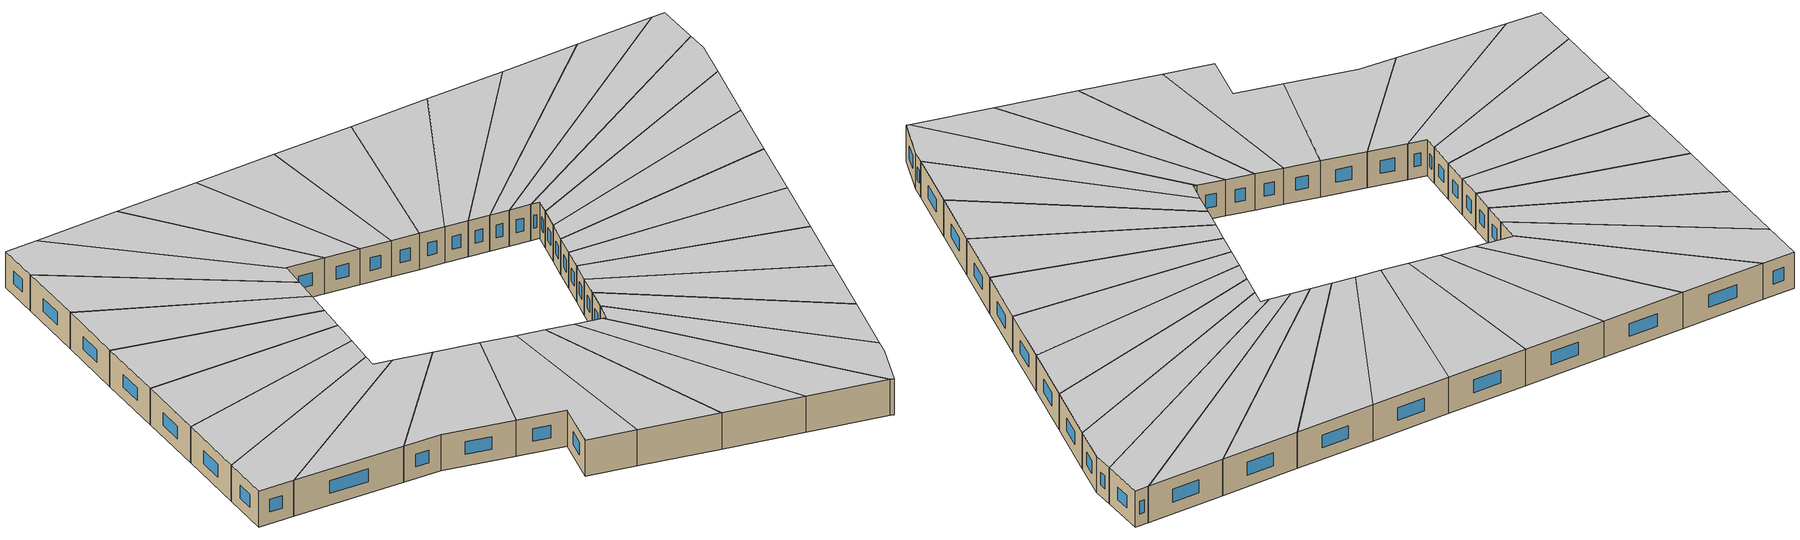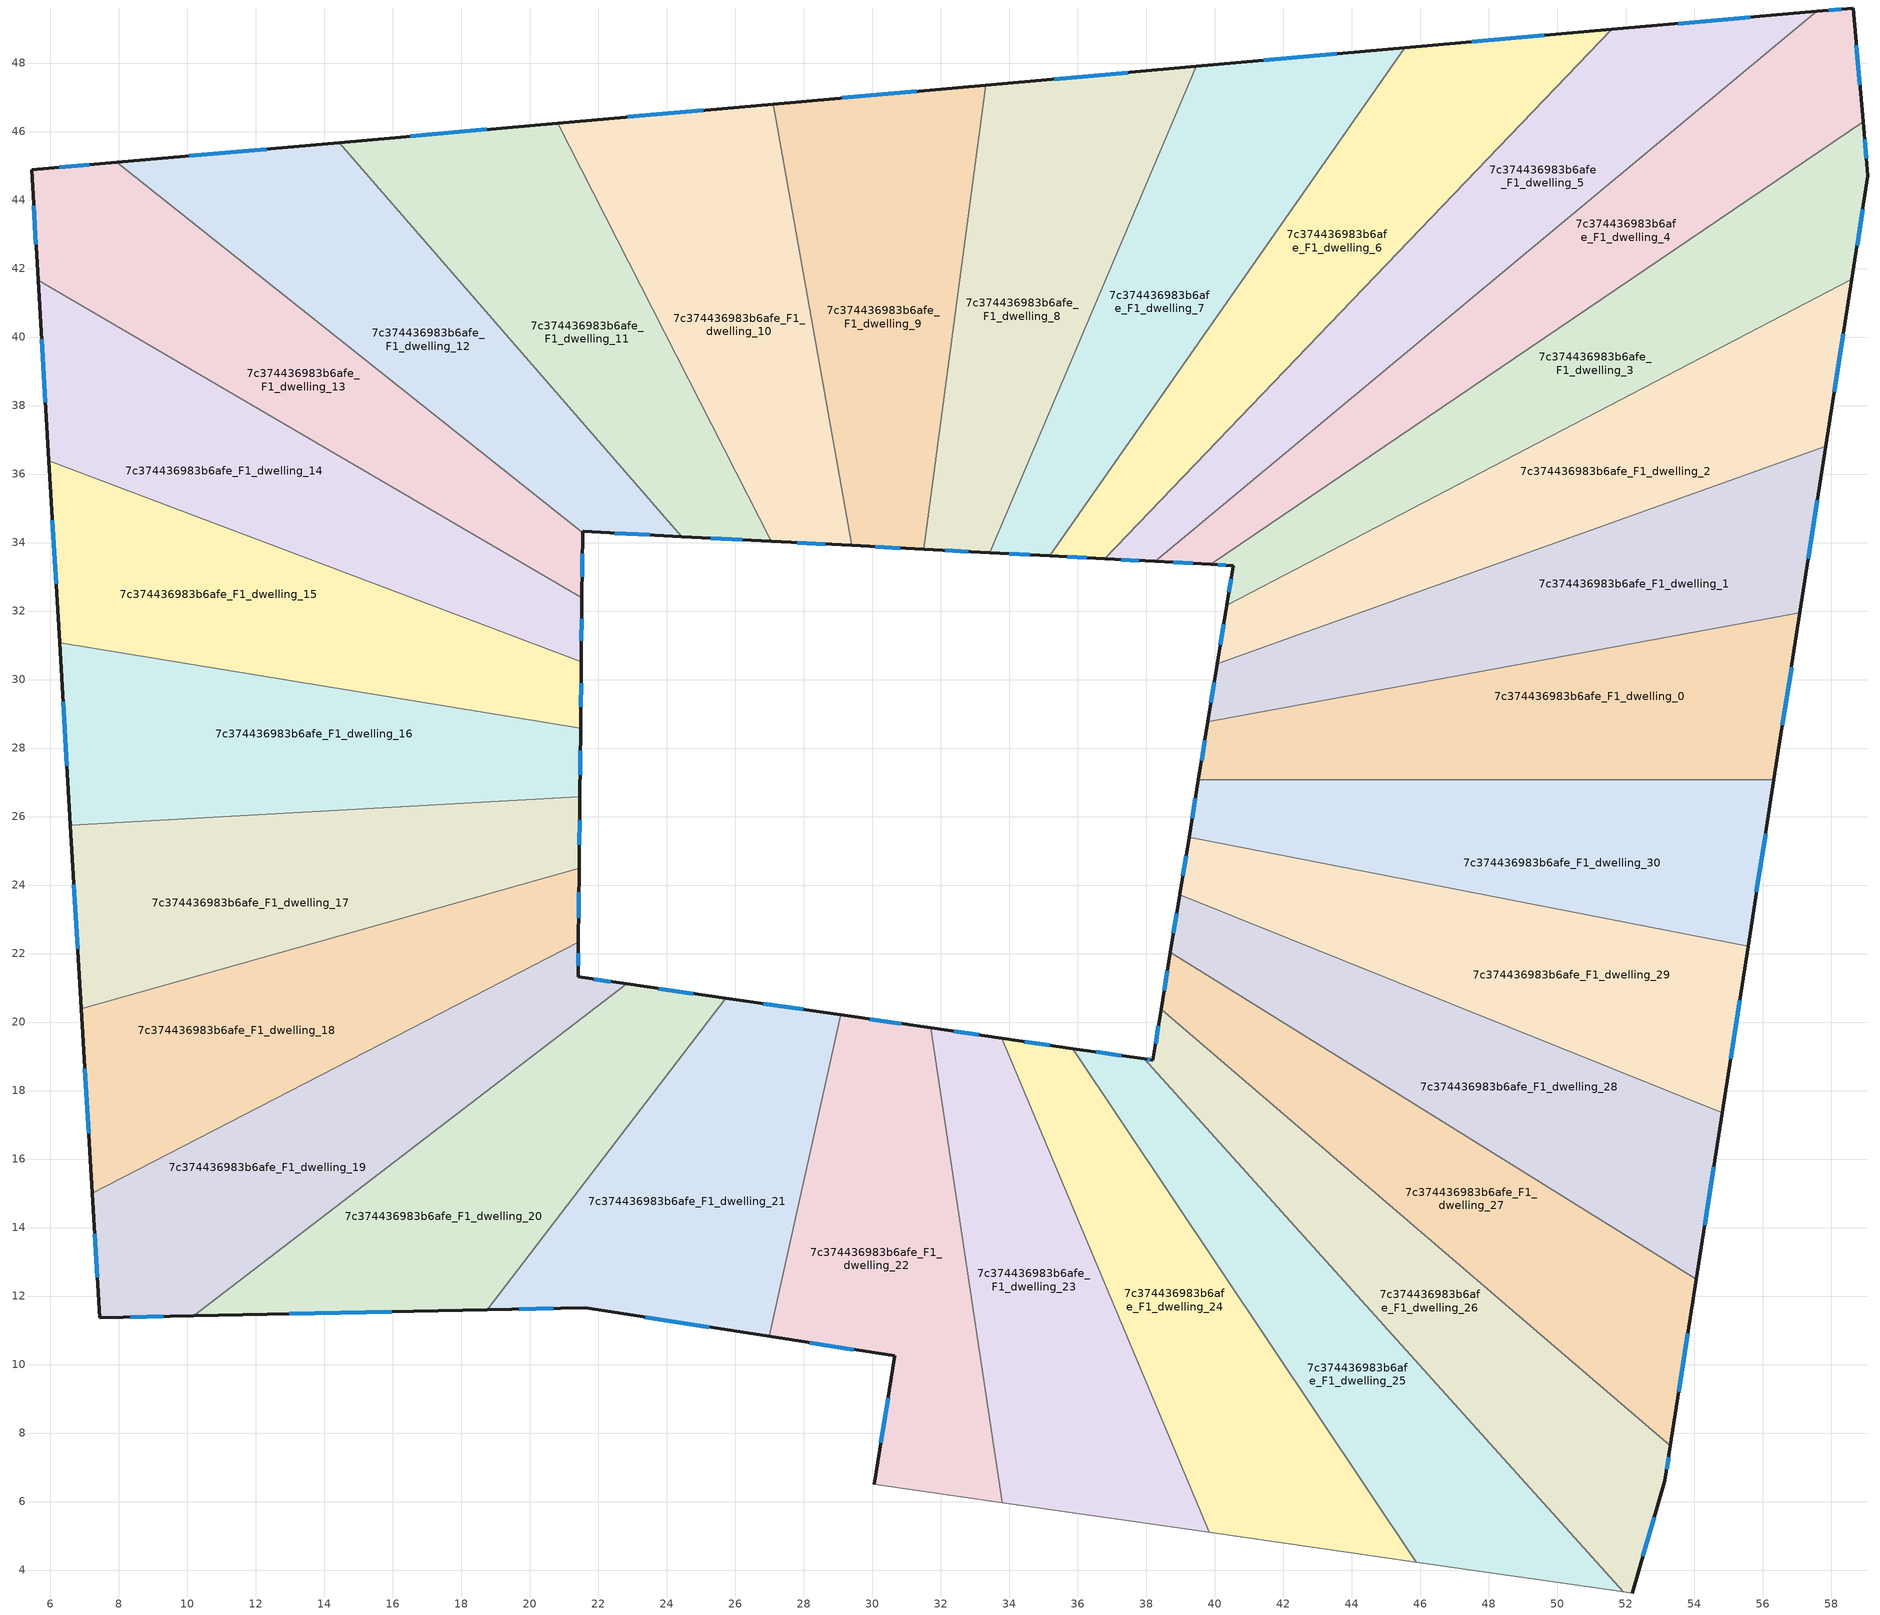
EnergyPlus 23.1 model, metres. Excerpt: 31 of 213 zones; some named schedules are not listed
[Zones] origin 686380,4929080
7c374436983b6afe_F1_dwelling_0
 floor to 7c374436983b6afe_F0_dwelling_0 (EU_floor_Construction): 57.08,31.95 56.32,27.08 39.52,27.08 39.8,28.77 z3
 wall outside (EU_wall_Construction): 39.8,28.77 39.52,27.08 / 56.32,27.08 57.08,31.95 z3:6
 wall to 7c374436983b6afe_F1_dwelling_1 (EU_wall_Construction): 57.08,31.95 39.8,28.77 z3:6
 wall to 7c374436983b6afe_F1_dwelling_30 (EU_wall_Construction): 39.52,27.08 56.32,27.08 z3:6
 window (EU_Window_Construction): 39.71,28.22 39.61,27.63 / 56.57,28.66 56.84,30.37 z3.98:5.02
 ceiling to 7c374436983b6afe_F2_dwelling_0 (EU_floor_Construction): 56.32,27.08 57.08,31.95 39.8,28.77 39.52,27.08 z6
7c374436983b6afe_F1_dwelling_1
 floor to 7c374436983b6afe_F0_dwelling_1 (EU_floor_Construction): 57.84,36.82 57.08,31.95 39.8,28.77 40.07,30.47 z3
 wall outside (EU_wall_Construction): 40.07,30.47 39.8,28.77 / 57.08,31.95 57.84,36.82 z3:6
 wall to 7c374436983b6afe_F1_dwelling_2 (EU_wall_Construction): 57.84,36.82 40.07,30.47 z3:6
 window (EU_Window_Construction): 39.98,29.91 39.89,29.32 / 57.33,33.53 57.59,35.23 z3.98:5.02
 ceiling to 7c374436983b6afe_F2_dwelling_1 (EU_floor_Construction): 57.08,31.95 57.84,36.82 40.07,30.47 39.8,28.77 z6
7c374436983b6afe_F1_dwelling_10
 floor to 7c374436983b6afe_F0_dwelling_10 (EU_floor_Construction): 27.1,46.8 29.39,33.92 27.05,34.04 20.81,46.25 z3
 wall outside (EU_wall_Construction): 27.05,34.04 29.39,33.92 / 27.1,46.8 20.81,46.25 z3:6
 wall to 7c374436983b6afe_F1_dwelling_11 (EU_wall_Construction): 20.81,46.25 27.05,34.04 z3:6
 wall to 7c374436983b6afe_F1_dwelling_9 (EU_wall_Construction): 29.39,33.92 27.1,46.8 z3:6
 window (EU_Window_Construction): 27.81,34 28.63,33.96 / 25.06,46.62 22.86,46.43 z3.98:5.02
 ceiling to 7c374436983b6afe_F2_dwelling_10 (EU_floor_Construction): 29.39,33.92 27.1,46.8 20.81,46.25 27.05,34.04 z6
7c374436983b6afe_F1_dwelling_11
 floor to 7c374436983b6afe_F0_dwelling_11 (EU_floor_Construction): 20.81,46.25 27.05,34.04 24.44,34.18 14.44,45.68 z3
 wall outside (EU_wall_Construction): 24.44,34.18 27.05,34.04 / 20.81,46.25 14.44,45.68 z3:6
 wall to 7c374436983b6afe_F1_dwelling_12 (EU_wall_Construction): 14.44,45.68 24.44,34.18 z3:6
 window (EU_Window_Construction): 25.29,34.13 26.2,34.08 / 18.74,46.06 16.51,45.86 z3.98:5.02
 ceiling to 7c374436983b6afe_F2_dwelling_11 (EU_floor_Construction): 27.05,34.04 20.81,46.25 14.44,45.68 24.44,34.18 z6
7c374436983b6afe_F1_dwelling_12
 floor to 7c374436983b6afe_F0_dwelling_12 (EU_floor_Construction): 14.44,45.68 24.44,34.18 21.54,34.33 21.54,34.29 7.94,45.1 z3
 wall outside (EU_wall_Construction): 21.54,34.29 21.54,34.33 24.44,34.18 / 14.44,45.68 7.94,45.1 z3:6
 wall to 7c374436983b6afe_F1_dwelling_13 (EU_wall_Construction): 7.94,45.1 21.54,34.29 z3:6
 window (EU_Window_Construction): 22.48,34.28 23.5,34.23 / 12.32,45.49 10.05,45.29 z3.98:5.02
 ceiling to 7c374436983b6afe_F2_dwelling_12 (EU_floor_Construction): 24.44,34.18 14.44,45.68 7.94,45.1 21.54,34.29 21.54,34.33 z6
7c374436983b6afe_F1_dwelling_13
 floor to 7c374436983b6afe_F0_dwelling_13 (EU_floor_Construction): 21.54,34.29 21.52,32.39 5.64,41.66 5.45,44.88 7.94,45.1 z3
 wall outside (EU_wall_Construction): 21.52,32.39 21.54,34.29 / 7.94,45.1 5.45,44.88 5.64,41.66 z3:6
 wall to 7c374436983b6afe_F1_dwelling_14 (EU_wall_Construction): 5.64,41.66 21.52,32.39 z3:6
 window (EU_Window_Construction): 21.53,33.01 21.53,33.67 / 5.51,43.83 5.58,42.71 / 7.13,45.03 6.26,44.95 z3.98:5.02
 ceiling to 7c374436983b6afe_F2_dwelling_13 (EU_floor_Construction): 21.52,32.39 21.54,34.29 7.94,45.1 5.45,44.88 5.64,41.66 z6
7c374436983b6afe_F1_dwelling_14
 floor to 7c374436983b6afe_F0_dwelling_14 (EU_floor_Construction): 21.52,32.39 21.5,30.52 5.95,36.38 5.64,41.66 z3
 wall outside (EU_wall_Construction): 21.5,30.52 21.52,32.39 / 5.64,41.66 5.95,36.38 z3:6
 wall to 7c374436983b6afe_F1_dwelling_15 (EU_wall_Construction): 5.95,36.38 21.5,30.52 z3:6
 window (EU_Window_Construction): 21.51,31.13 21.51,31.78 / 5.74,39.94 5.85,38.1 z3.98:5.02
 ceiling to 7c374436983b6afe_F2_dwelling_14 (EU_floor_Construction): 21.5,30.52 21.52,32.39 5.64,41.66 5.95,36.38 z6
7c374436983b6afe_F1_dwelling_15
 floor to 7c374436983b6afe_F0_dwelling_15 (EU_floor_Construction): 21.5,30.52 21.48,28.58 6.27,31.08 5.95,36.38 z3
 wall outside (EU_wall_Construction): 21.48,28.58 21.5,30.52 / 5.95,36.38 6.27,31.08 z3:6
 wall to 7c374436983b6afe_F1_dwelling_16 (EU_wall_Construction): 6.27,31.08 21.48,28.58 z3:6
 window (EU_Window_Construction): 21.49,29.21 21.49,29.89 / 6.06,34.66 6.17,32.8 z3.98:5.02
 ceiling to 7c374436983b6afe_F2_dwelling_15 (EU_floor_Construction): 21.48,28.58 21.5,30.52 5.95,36.38 6.27,31.08 z6
7c374436983b6afe_F1_dwelling_16
 floor to 7c374436983b6afe_F0_dwelling_16 (EU_floor_Construction): 21.48,28.58 21.46,26.58 6.58,25.75 6.27,31.08 z3
 wall outside (EU_wall_Construction): 21.46,26.58 21.48,28.58 / 6.27,31.08 6.58,25.75 z3:6
 wall to 7c374436983b6afe_F1_dwelling_17 (EU_wall_Construction): 6.58,25.75 21.46,26.58 z3:6
 window (EU_Window_Construction): 21.47,27.23 21.48,27.93 / 6.37,29.35 6.48,27.48 z3.98:5.02
 ceiling to 7c374436983b6afe_F2_dwelling_16 (EU_floor_Construction): 21.46,26.58 21.48,28.58 6.27,31.08 6.58,25.75 z6
7c374436983b6afe_F1_dwelling_17
 floor to 7c374436983b6afe_F0_dwelling_17 (EU_floor_Construction): 21.46,26.58 21.44,24.5 6.9,20.39 6.58,25.75 z3
 wall outside (EU_wall_Construction): 21.44,24.5 21.46,26.58 / 6.58,25.75 6.9,20.39 z3:6
 wall to 7c374436983b6afe_F1_dwelling_18 (EU_wall_Construction): 6.9,20.39 21.44,24.5 z3:6
 window (EU_Window_Construction): 21.45,25.17 21.46,25.9 / 6.69,24.01 6.8,22.14 z3.98:5.02
 ceiling to 7c374436983b6afe_F2_dwelling_17 (EU_floor_Construction): 21.44,24.5 21.46,26.58 6.58,25.75 6.9,20.39 z6
7c374436983b6afe_F1_dwelling_18
 floor to 7c374436983b6afe_F0_dwelling_18 (EU_floor_Construction): 21.44,24.5 21.42,22.34 7.22,15.01 6.9,20.39 z3
 wall outside (EU_wall_Construction): 21.42,22.34 21.44,24.5 / 6.9,20.39 7.22,15.01 z3:6
 wall to 7c374436983b6afe_F1_dwelling_19 (EU_wall_Construction): 7.22,15.01 21.42,22.34 z3:6
 window (EU_Window_Construction): 21.43,23.04 21.43,23.79 / 7.01,18.64 7.12,16.76 z3.98:5.02
 ceiling to 7c374436983b6afe_F2_dwelling_18 (EU_floor_Construction): 21.42,22.34 21.44,24.5 6.9,20.39 7.22,15.01 z6
7c374436983b6afe_F1_dwelling_19
 floor to 7c374436983b6afe_F0_dwelling_19 (EU_floor_Construction): 22.82,21.12 10.18,11.43 7.44,11.37 7.22,15.01 21.42,22.34 21.41,21.32 z3
 wall outside (EU_wall_Construction): 22.82,21.12 21.41,21.32 21.42,22.34 / 7.22,15.01 7.44,11.37 10.18,11.43 z3:6
 wall to 7c374436983b6afe_F1_dwelling_20 (EU_wall_Construction): 10.18,11.43 22.82,21.12 z3:6
 window (EU_Window_Construction): 21.41,21.65 21.42,22.01 / 22.36,21.18 21.87,21.25 / 8.33,11.39 9.29,11.41 / 7.29,13.82 7.37,12.55 z3.98:5.02
 ceiling to 7c374436983b6afe_F2_dwelling_19 (EU_floor_Construction): 22.82,21.12 21.41,21.32 21.42,22.34 7.22,15.01 7.44,11.37 10.18,11.43 z6
7c374436983b6afe_F1_dwelling_2
 floor to 7c374436983b6afe_F0_dwelling_2 (EU_floor_Construction): 58.6,41.69 57.84,36.82 40.07,30.47 40.35,32.17 z3
 wall outside (EU_wall_Construction): 40.35,32.17 40.07,30.47 / 57.84,36.82 58.6,41.69 z3:6
 wall to 7c374436983b6afe_F1_dwelling_3 (EU_wall_Construction): 58.6,41.69 40.35,32.17 z3:6
 window (EU_Window_Construction): 40.26,31.61 40.16,31.02 / 58.09,38.4 58.35,40.1 z3.98:5.02
 ceiling to 7c374436983b6afe_F2_dwelling_2 (EU_floor_Construction): 57.84,36.82 58.6,41.69 40.35,32.17 40.07,30.47 z6
7c374436983b6afe_F1_dwelling_20
 floor to 7c374436983b6afe_F0_dwelling_20 (EU_floor_Construction): 25.72,20.7 18.75,11.6 10.18,11.43 22.82,21.12 z3
 wall outside (EU_wall_Construction): 25.72,20.7 22.82,21.12 / 10.18,11.43 18.75,11.6 z3:6
 wall to 7c374436983b6afe_F1_dwelling_21 (EU_wall_Construction): 18.75,11.6 25.72,20.7 z3:6
 window (EU_Window_Construction): 24.78,20.83 23.76,20.98 / 12.97,11.48 15.97,11.54 z3.98:5.02
 ceiling to 7c374436983b6afe_F2_dwelling_20 (EU_floor_Construction): 18.75,11.6 25.72,20.7 22.82,21.12 10.18,11.43 z6
7c374436983b6afe_F1_dwelling_21
 floor to 7c374436983b6afe_F0_dwelling_21 (EU_floor_Construction): 29.08,20.21 26.98,10.82 21.62,11.66 18.75,11.6 25.72,20.7 z3
 wall outside (EU_wall_Construction): 29.08,20.21 25.72,20.7 / 18.75,11.6 21.62,11.66 26.98,10.82 z3:6
 wall to 7c374436983b6afe_F1_dwelling_22 (EU_wall_Construction): 26.98,10.82 29.08,20.21 z3:6
 window (EU_Window_Construction): 27.98,20.37 26.81,20.54 / 23.36,11.39 25.24,11.09 / 19.69,11.62 20.69,11.64 z3.98:5.02
 ceiling to 7c374436983b6afe_F2_dwelling_21 (EU_floor_Construction): 26.98,10.82 29.08,20.21 25.72,20.7 18.75,11.6 21.62,11.66 z6
7c374436983b6afe_F1_dwelling_22
 floor to 7c374436983b6afe_F0_dwelling_22 (EU_floor_Construction): 31.7,19.83 33.79,5.96 30.06,6.5 30.65,10.25 26.98,10.82 29.08,20.21 z3
 wall outside (EU_wall_Construction): 31.7,19.83 29.08,20.21 / 26.98,10.82 30.65,10.25 30.06,6.5 z3:6
 wall to 7c374436983b6afe_F1_dwelling_23 (EU_wall_Construction): 33.79,5.96 31.7,19.83 z3:6
 wall adiabatic (EU_wall_Construction): 30.06,6.5 33.79,5.96 z3:6
 window (EU_Window_Construction): 30.85,19.95 29.93,20.09 / 30.46,9.03 30.25,7.72 / 28.18,10.64 29.46,10.44 z3.98:5.02
 ceiling to 7c374436983b6afe_F2_dwelling_22 (EU_floor_Construction): 33.79,5.96 31.7,19.83 29.08,20.21 26.98,10.82 30.65,10.25 30.06,6.5 z6
7c374436983b6afe_F1_dwelling_23
 floor to 7c374436983b6afe_F0_dwelling_23 (EU_floor_Construction): 33.78,19.53 39.83,5.1 33.79,5.96 31.7,19.83 z3
 wall outside (EU_wall_Construction): 33.78,19.53 31.7,19.83 z3:6
 wall to 7c374436983b6afe_F1_dwelling_24 (EU_wall_Construction): 39.83,5.1 33.78,19.53 z3:6
 wall adiabatic (EU_wall_Construction): 33.79,5.96 39.83,5.1 z3:6
 window (EU_Window_Construction): 33.1,19.63 32.38,19.73 z3.98:5.02
 ceiling to 7c374436983b6afe_F2_dwelling_23 (EU_floor_Construction): 39.83,5.1 33.78,19.53 31.7,19.83 33.79,5.96 z6
7c374436983b6afe_F1_dwelling_24
 floor to 7c374436983b6afe_F0_dwelling_24 (EU_floor_Construction): 35.86,19.23 45.88,4.23 39.83,5.1 33.78,19.53 z3
 wall outside (EU_wall_Construction): 35.86,19.23 33.78,19.53 z3:6
 wall to 7c374436983b6afe_F1_dwelling_25 (EU_wall_Construction): 45.88,4.23 35.86,19.23 z3:6
 wall adiabatic (EU_wall_Construction): 39.83,5.1 45.88,4.23 z3:6
 window (EU_Window_Construction): 35.18,19.32 34.46,19.43 z3.98:5.02
 ceiling to 7c374436983b6afe_F2_dwelling_24 (EU_floor_Construction): 45.88,4.23 35.86,19.23 33.78,19.53 39.83,5.1 z6
7c374436983b6afe_F1_dwelling_25
 floor to 7c374436983b6afe_F0_dwelling_25 (EU_floor_Construction): 37.94,18.92 51.92,3.37 45.88,4.23 35.86,19.23 z3
 wall outside (EU_wall_Construction): 37.94,18.92 35.86,19.23 z3:6
 wall to 7c374436983b6afe_F1_dwelling_26 (EU_wall_Construction): 51.92,3.37 37.94,18.92 z3:6
 wall adiabatic (EU_wall_Construction): 45.88,4.23 51.92,3.37 z3:6
 window (EU_Window_Construction): 37.26,19.02 36.54,19.13 z3.98:5.02
 ceiling to 7c374436983b6afe_F2_dwelling_25 (EU_floor_Construction): 51.92,3.37 37.94,18.92 35.86,19.23 45.88,4.23 z6
7c374436983b6afe_F1_dwelling_26
 floor to 7c374436983b6afe_F0_dwelling_26 (EU_floor_Construction): 53.3,7.63 53.14,6.61 52.19,3.33 51.92,3.37 37.94,18.92 38.19,18.89 38.43,20.38 z3
 wall outside (EU_wall_Construction): 38.43,20.38 38.19,18.89 37.94,18.92 / 52.19,3.33 53.14,6.61 53.3,7.63 z3:6
 wall adiabatic (EU_wall_Construction): 51.92,3.37 52.19,3.33 z3:6
 wall to 7c374436983b6afe_F1_dwelling_27 (EU_wall_Construction): 53.3,7.63 38.43,20.38 z3:6
 window (EU_Window_Construction): 38.11,18.9 38.02,18.91 / 38.35,19.89 38.27,19.37 / 53.19,6.94 53.25,7.3 / 52.5,4.4 52.83,5.54 z3.98:5.02
 ceiling to 7c374436983b6afe_F2_dwelling_26 (EU_floor_Construction): 52.19,3.33 53.14,6.61 53.3,7.63 38.43,20.38 38.19,18.89 37.94,18.92 51.92,3.37 z6
7c374436983b6afe_F1_dwelling_27
 floor to 7c374436983b6afe_F0_dwelling_27 (EU_floor_Construction): 54.05,12.49 53.3,7.63 38.43,20.38 38.7,22.04 z3
 wall outside (EU_wall_Construction): 38.7,22.04 38.43,20.38 / 53.3,7.63 54.05,12.49 z3:6
 wall to 7c374436983b6afe_F1_dwelling_28 (EU_wall_Construction): 54.05,12.49 38.7,22.04 z3:6
 window (EU_Window_Construction): 38.61,21.5 38.52,20.92 / 53.54,9.21 53.81,10.91 z3.98:5.02
 ceiling to 7c374436983b6afe_F2_dwelling_27 (EU_floor_Construction): 53.3,7.63 54.05,12.49 38.7,22.04 38.43,20.38 z6
7c374436983b6afe_F1_dwelling_28
 floor to 7c374436983b6afe_F0_dwelling_28 (EU_floor_Construction): 54.81,17.35 54.05,12.49 38.7,22.04 38.97,23.72 z3
 wall outside (EU_wall_Construction): 38.97,23.72 38.7,22.04 / 54.05,12.49 54.81,17.35 z3:6
 wall to 7c374436983b6afe_F1_dwelling_29 (EU_wall_Construction): 54.81,17.35 38.97,23.72 z3:6
 window (EU_Window_Construction): 38.89,23.17 38.79,22.59 / 54.3,14.07 54.56,15.77 z3.98:5.02
 ceiling to 7c374436983b6afe_F2_dwelling_28 (EU_floor_Construction): 54.05,12.49 54.81,17.35 38.97,23.72 38.7,22.04 z6
7c374436983b6afe_F1_dwelling_29
 floor to 7c374436983b6afe_F0_dwelling_29 (EU_floor_Construction): 55.57,22.22 54.81,17.35 38.97,23.72 39.25,25.4 z3
 wall outside (EU_wall_Construction): 39.25,25.4 38.97,23.72 / 54.81,17.35 55.57,22.22 z3:6
 wall to 7c374436983b6afe_F1_dwelling_30 (EU_wall_Construction): 55.57,22.22 39.25,25.4 z3:6
 window (EU_Window_Construction): 39.16,24.85 39.06,24.27 / 55.06,18.94 55.32,20.64 z3.98:5.02
 ceiling to 7c374436983b6afe_F2_dwelling_29 (EU_floor_Construction): 54.81,17.35 55.57,22.22 39.25,25.4 38.97,23.72 z6
7c374436983b6afe_F1_dwelling_3
 floor to 7c374436983b6afe_F0_dwelling_3 (EU_floor_Construction): 58.93,46.28 59.07,44.71 58.6,41.69 40.35,32.17 40.54,33.33 39.87,33.36 z3
 wall outside (EU_wall_Construction): 39.87,33.36 40.54,33.33 40.35,32.17 / 58.6,41.69 59.07,44.71 58.93,46.28 z3:6
 wall to 7c374436983b6afe_F1_dwelling_4 (EU_wall_Construction): 58.93,46.28 39.87,33.36 z3:6
 window (EU_Window_Construction): 40.48,32.95 40.41,32.54 / 40.09,33.35 40.32,33.34 / 59.02,45.22 58.98,45.77 / 58.75,42.67 58.92,43.73 z3.98:5.02
 ceiling to 7c374436983b6afe_F2_dwelling_3 (EU_floor_Construction): 58.6,41.69 59.07,44.71 58.93,46.28 39.87,33.36 40.54,33.33 40.35,32.17 z6
7c374436983b6afe_F1_dwelling_30
 floor to 7c374436983b6afe_F0_dwelling_30 (EU_floor_Construction): 56.32,27.08 55.57,22.22 39.25,25.4 39.52,27.08 z3
 wall outside (EU_wall_Construction): 39.52,27.08 39.25,25.4 / 55.57,22.22 56.32,27.08 z3:6
 window (EU_Window_Construction): 39.43,26.53 39.34,25.95 / 55.81,23.8 56.08,25.5 z3.98:5.02
 ceiling to 7c374436983b6afe_F2_dwelling_30 (EU_floor_Construction): 55.57,22.22 56.32,27.08 39.52,27.08 39.25,25.4 z6
7c374436983b6afe_F1_dwelling_4
 floor to 7c374436983b6afe_F0_dwelling_4 (EU_floor_Construction): 58.64,49.61 58.93,46.28 39.87,33.36 38.26,33.45 57.58,49.51 z3
 wall outside (EU_wall_Construction): 38.26,33.45 39.87,33.36 / 58.93,46.28 58.64,49.61 57.58,49.51 z3:6
 wall to 7c374436983b6afe_F1_dwelling_5 (EU_wall_Construction): 57.58,49.51 38.26,33.45 z3:6
 window (EU_Window_Construction): 38.79,33.42 39.35,33.39 / 58.29,49.58 57.92,49.54 / 58.84,47.36 58.73,48.53 z3.98:5.02
 ceiling to 7c374436983b6afe_F2_dwelling_4 (EU_floor_Construction): 58.93,46.28 58.64,49.61 57.58,49.51 38.26,33.45 39.87,33.36 z6
7c374436983b6afe_F1_dwelling_5
 floor to 7c374436983b6afe_F0_dwelling_5 (EU_floor_Construction): 57.58,49.51 38.26,33.45 36.78,33.53 51.58,48.98 z3
 wall outside (EU_wall_Construction): 36.78,33.53 38.26,33.45 / 57.58,49.51 51.58,48.98 z3:6
 wall to 7c374436983b6afe_F1_dwelling_6 (EU_wall_Construction): 51.58,48.98 36.78,33.53 z3:6
 window (EU_Window_Construction): 37.26,33.5 37.78,33.47 / 55.63,49.34 53.53,49.15 z3.98:5.02
 ceiling to 7c374436983b6afe_F2_dwelling_5 (EU_floor_Construction): 57.58,49.51 51.58,48.98 36.78,33.53 38.26,33.45 z6
7c374436983b6afe_F1_dwelling_6
 floor to 7c374436983b6afe_F0_dwelling_6 (EU_floor_Construction): 51.58,48.98 36.78,33.53 35.17,33.61 45.54,48.44 z3
 wall outside (EU_wall_Construction): 35.17,33.61 36.78,33.53 / 51.58,48.98 45.54,48.44 z3:6
 wall to 7c374436983b6afe_F1_dwelling_7 (EU_wall_Construction): 45.54,48.44 35.17,33.61 z3:6
 window (EU_Window_Construction): 35.69,33.58 36.26,33.55 / 49.62,48.81 47.51,48.62 z3.98:5.02
 ceiling to 7c374436983b6afe_F2_dwelling_6 (EU_floor_Construction): 36.78,33.53 51.58,48.98 45.54,48.44 35.17,33.61 z6
7c374436983b6afe_F1_dwelling_7
 floor to 7c374436983b6afe_F0_dwelling_7 (EU_floor_Construction): 45.54,48.44 35.17,33.61 33.42,33.7 39.45,47.9 z3
 wall outside (EU_wall_Construction): 33.42,33.7 35.17,33.61 / 45.54,48.44 39.45,47.9 z3:6
 wall to 7c374436983b6afe_F1_dwelling_8 (EU_wall_Construction): 39.45,47.9 33.42,33.7 z3:6
 window (EU_Window_Construction): 33.99,33.67 34.6,33.64 / 43.56,48.27 41.43,48.08 z3.98:5.02
 ceiling to 7c374436983b6afe_F2_dwelling_7 (EU_floor_Construction): 35.17,33.61 45.54,48.44 39.45,47.9 33.42,33.7 z6
7c374436983b6afe_F1_dwelling_8
 floor to 7c374436983b6afe_F0_dwelling_8 (EU_floor_Construction): 39.45,47.9 33.42,33.7 31.5,33.8 33.31,47.36 z3
 wall outside (EU_wall_Construction): 31.5,33.8 33.42,33.7 / 39.45,47.9 33.31,47.36 z3:6
 wall to 7c374436983b6afe_F1_dwelling_9 (EU_wall_Construction): 33.31,47.36 31.5,33.8 z3:6
 window (EU_Window_Construction): 32.13,33.77 32.8,33.74 / 37.46,47.72 35.31,47.53 z3.98:5.02
 ceiling to 7c374436983b6afe_F2_dwelling_8 (EU_floor_Construction): 33.42,33.7 39.45,47.9 33.31,47.36 31.5,33.8 z6
7c374436983b6afe_F1_dwelling_9
 floor to 7c374436983b6afe_F0_dwelling_9 (EU_floor_Construction): 33.31,47.36 31.5,33.8 29.39,33.92 27.1,46.8 z3
 wall outside (EU_wall_Construction): 29.39,33.92 31.5,33.8 / 33.31,47.36 27.1,46.8 z3:6
 window (EU_Window_Construction): 30.08,33.88 30.82,33.84 / 31.29,47.18 29.12,46.98 z3.98:5.02
 ceiling to 7c374436983b6afe_F2_dwelling_9 (EU_floor_Construction): 31.5,33.8 33.31,47.36 27.1,46.8 29.39,33.92 z6
[Building]
EU S2 Campaign: North Axis=0; Terrain=City; Solar Distribution=FullExterior
[Site:Location]
Bologna: Latitude=44.5; Longitude=11.25; Time Zone=1; Elevation=37
[SizingPeriod:WeatherFileDays]
AnnualSizingPeriod: Begin Month=1; Begin Day of Month=1; End Month=12; End Day of Month=31; Day of Week for Start Day=Monday; Use Weather File Daylight Saving Period=No; Use Weather File Rain and Snow Indicators=No
[MATERIAL]
EU_InternalMass_Material: Roughness=MediumRough; Thickness=0.1; Conductivity=1; Density=1800; Specific Heat=900; Thermal Absorptance=0.9; Solar Absorptance=0.7; Visible Absorptance=0.7
[MATERIAL:NOMASS] Roughness=MediumRough; Thermal Absorptance=0.9; Solar Absorptance=0.7; Visible Absorptance=0.7
Name | Thermal Resistance
EU_wall_NoMass | 0.905828
EU_floor_NoMass | 0.67114
[WINDOWMATERIAL:SIMPLEGLAZINGSYSTEM]
EU_Window_SimpleGlazing: UFactor=4.52486; Solar Heat Gain Coefficient=0.85; Visible Transmittance=0.85
[CONSTRUCTION]
EU_wall_Construction: EU_wall_NoMass
EU_floor_Construction: EU_floor_NoMass
EU_Window_Construction: EU_Window_SimpleGlazing
EU_InternalMass_Construction: EU_InternalMass_Material
[ZONE] Type=1; Multiplier=1; Ceiling Height=autocalculate; Floor Area=autocalculate; Part of Total Floor Area=Yes
Name | Volume
7c374436983b6afe_F1_dwelling_0; 7c374436983b6afe_F1_dwelling_23; 7c374436983b6afe_F1_dwelling_30 | 165.152
7c374436983b6afe_F1_dwelling_1 | 165.132
7c374436983b6afe_F1_dwelling_10; 7c374436983b6afe_F1_dwelling_18 | 165.154
7c374436983b6afe_F1_dwelling_11 | 165.123
7c374436983b6afe_F1_dwelling_12; 7c374436983b6afe_F1_dwelling_19 | 165.157
7c374436983b6afe_F1_dwelling_13 | 165.191
7c374436983b6afe_F1_dwelling_14 | 165.161
7c374436983b6afe_F1_dwelling_15 | 165.171
7c374436983b6afe_F1_dwelling_16 | 165.139
7c374436983b6afe_F1_dwelling_17; 7c374436983b6afe_F1_dwelling_26 | 165.167
7c374436983b6afe_F1_dwelling_2 | 165.19
7c374436983b6afe_F1_dwelling_20; 7c374436983b6afe_F1_dwelling_27; 7c374436983b6afe_F1_dwelling_4 | 165.149
7c374436983b6afe_F1_dwelling_21; 7c374436983b6afe_F1_dwelling_28 | 165.164
7c374436983b6afe_F1_dwelling_22 | 165.15
7c374436983b6afe_F1_dwelling_24 | 165.169
7c374436983b6afe_F1_dwelling_25 | 165.138
7c374436983b6afe_F1_dwelling_29 | 165.148
7c374436983b6afe_F1_dwelling_3 | 165.121
7c374436983b6afe_F1_dwelling_5 | 165.155
7c374436983b6afe_F1_dwelling_6 | 165.172
7c374436983b6afe_F1_dwelling_7 | 165.141
7c374436983b6afe_F1_dwelling_8 | 165.147
7c374436983b6afe_F1_dwelling_9 | 165.16
[INTERNALMASS] Construction=EU_InternalMass_Construction
Name | Zone or ZoneList | Surface Area
7c374436983b6afe_F1_dwelling_0_EU_InternalMass | 7c374436983b6afe_F1_dwelling_0 | 55.0512
7c374436983b6afe_F1_dwelling_1_EU_InternalMass | 7c374436983b6afe_F1_dwelling_1 | 55.0438
7c374436983b6afe_F1_dwelling_2_EU_InternalMass | 7c374436983b6afe_F1_dwelling_2 | 55.0634
7c374436983b6afe_F1_dwelling_3_EU_InternalMass | 7c374436983b6afe_F1_dwelling_3 | 55.0409
7c374436983b6afe_F1_dwelling_4_EU_InternalMass | 7c374436983b6afe_F1_dwelling_4 | 55.0494
7c374436983b6afe_F1_dwelling_5_EU_InternalMass | 7c374436983b6afe_F1_dwelling_5 | 55.0518
7c374436983b6afe_F1_dwelling_6_EU_InternalMass | 7c374436983b6afe_F1_dwelling_6 | 55.0575
7c374436983b6afe_F1_dwelling_7_EU_InternalMass | 7c374436983b6afe_F1_dwelling_7 | 55.0473
7c374436983b6afe_F1_dwelling_8_EU_InternalMass | 7c374436983b6afe_F1_dwelling_8 | 55.0491
7c374436983b6afe_F1_dwelling_9_EU_InternalMass | 7c374436983b6afe_F1_dwelling_9 | 55.0534
7c374436983b6afe_F1_dwelling_10_EU_InternalMass | 7c374436983b6afe_F1_dwelling_10 | 55.0514
7c374436983b6afe_F1_dwelling_11_EU_InternalMass | 7c374436983b6afe_F1_dwelling_11 | 55.0414
7c374436983b6afe_F1_dwelling_12_EU_InternalMass | 7c374436983b6afe_F1_dwelling_12 | 55.0523
7c374436983b6afe_F1_dwelling_13_EU_InternalMass | 7c374436983b6afe_F1_dwelling_13 | 55.0637
7c374436983b6afe_F1_dwelling_14_EU_InternalMass | 7c374436983b6afe_F1_dwelling_14 | 55.0537
7c374436983b6afe_F1_dwelling_15_EU_InternalMass | 7c374436983b6afe_F1_dwelling_15 | 55.0568
7c374436983b6afe_F1_dwelling_16_EU_InternalMass | 7c374436983b6afe_F1_dwelling_16 | 55.0461
7c374436983b6afe_F1_dwelling_17_EU_InternalMass | 7c374436983b6afe_F1_dwelling_17 | 55.0557
7c374436983b6afe_F1_dwelling_18_EU_InternalMass | 7c374436983b6afe_F1_dwelling_18 | 55.0513
7c374436983b6afe_F1_dwelling_19_EU_InternalMass | 7c374436983b6afe_F1_dwelling_19 | 55.0523
7c374436983b6afe_F1_dwelling_20_EU_InternalMass | 7c374436983b6afe_F1_dwelling_20 | 55.0497
7c374436983b6afe_F1_dwelling_21_EU_InternalMass | 7c374436983b6afe_F1_dwelling_21 | 55.0544
7c374436983b6afe_F1_dwelling_22_EU_InternalMass | 7c374436983b6afe_F1_dwelling_22 | 55.0506
7c374436983b6afe_F1_dwelling_23_EU_InternalMass | 7c374436983b6afe_F1_dwelling_23 | 55.0508
7c374436983b6afe_F1_dwelling_24_EU_InternalMass | 7c374436983b6afe_F1_dwelling_24 | 55.0562
7c374436983b6afe_F1_dwelling_25_EU_InternalMass | 7c374436983b6afe_F1_dwelling_25 | 55.0458
7c374436983b6afe_F1_dwelling_26_EU_InternalMass | 7c374436983b6afe_F1_dwelling_26 | 55.0553
7c374436983b6afe_F1_dwelling_27_EU_InternalMass | 7c374436983b6afe_F1_dwelling_27 | 55.0498
7c374436983b6afe_F1_dwelling_28_EU_InternalMass | 7c374436983b6afe_F1_dwelling_28 | 55.0545
7c374436983b6afe_F1_dwelling_29_EU_InternalMass | 7c374436983b6afe_F1_dwelling_29 | 55.0492
7c374436983b6afe_F1_dwelling_30_EU_InternalMass | 7c374436983b6afe_F1_dwelling_30 | 55.0505
[OTHEREQUIPMENT] Fuel Type=Electricity; Design Level Calculation Method=Watts/Area; Power per Zone Floor Area=1; Fraction Latent=0; Fraction Radiant=0; Fraction Lost=0; Carbon Dioxide Generation Rate=0; EndUse Subcategory=EU_Step8_InternalGains
Name | Zone or ZoneList or Space or SpaceList | Schedule
EU_Step8_InternalGain_7c374436983b6afe_F1_dwelling_0_f000 | 7c374436983b6afe_F1_dwelling_0 | EU_Step8_GainSchedule_7c374436983b6afe_F1_dwelling_0_f000
EU_Step8_InternalGain_7c374436983b6afe_F1_dwelling_1_f000 | 7c374436983b6afe_F1_dwelling_1 | EU_Step8_GainSchedule_7c374436983b6afe_F1_dwelling_1_f000
EU_Step8_InternalGain_7c374436983b6afe_F1_dwelling_2_f000 | 7c374436983b6afe_F1_dwelling_2 | EU_Step8_GainSchedule_7c374436983b6afe_F1_dwelling_2_f000
EU_Step8_InternalGain_7c374436983b6afe_F1_dwelling_3_f000 | 7c374436983b6afe_F1_dwelling_3 | EU_Step8_GainSchedule_7c374436983b6afe_F1_dwelling_3_f000
EU_Step8_InternalGain_7c374436983b6afe_F1_dwelling_4_f000 | 7c374436983b6afe_F1_dwelling_4 | EU_Step8_GainSchedule_7c374436983b6afe_F1_dwelling_4_f000
EU_Step8_InternalGain_7c374436983b6afe_F1_dwelling_5_f000 | 7c374436983b6afe_F1_dwelling_5 | EU_Step8_GainSchedule_7c374436983b6afe_F1_dwelling_5_f000
EU_Step8_InternalGain_7c374436983b6afe_F1_dwelling_6_f000 | 7c374436983b6afe_F1_dwelling_6 | EU_Step8_GainSchedule_7c374436983b6afe_F1_dwelling_6_f000
EU_Step8_InternalGain_7c374436983b6afe_F1_dwelling_7_f000 | 7c374436983b6afe_F1_dwelling_7 | EU_Step8_GainSchedule_7c374436983b6afe_F1_dwelling_7_f000
EU_Step8_InternalGain_7c374436983b6afe_F1_dwelling_8_f000 | 7c374436983b6afe_F1_dwelling_8 | EU_Step8_GainSchedule_7c374436983b6afe_F1_dwelling_8_f000
EU_Step8_InternalGain_7c374436983b6afe_F1_dwelling_9_f000 | 7c374436983b6afe_F1_dwelling_9 | EU_Step8_GainSchedule_7c374436983b6afe_F1_dwelling_9_f000
EU_Step8_InternalGain_7c374436983b6afe_F1_dwelling_10_f000 | 7c374436983b6afe_F1_dwelling_10 | EU_Step8_GainSchedule_7c374436983b6afe_F1_dwelling_10_f000
EU_Step8_InternalGain_7c374436983b6afe_F1_dwelling_11_f000 | 7c374436983b6afe_F1_dwelling_11 | EU_Step8_GainSchedule_7c374436983b6afe_F1_dwelling_11_f000
EU_Step8_InternalGain_7c374436983b6afe_F1_dwelling_12_f000 | 7c374436983b6afe_F1_dwelling_12 | EU_Step8_GainSchedule_7c374436983b6afe_F1_dwelling_12_f000
EU_Step8_InternalGain_7c374436983b6afe_F1_dwelling_13_f000 | 7c374436983b6afe_F1_dwelling_13 | EU_Step8_GainSchedule_7c374436983b6afe_F1_dwelling_13_f000
EU_Step8_InternalGain_7c374436983b6afe_F1_dwelling_14_f000 | 7c374436983b6afe_F1_dwelling_14 | EU_Step8_GainSchedule_7c374436983b6afe_F1_dwelling_14_f000
EU_Step8_InternalGain_7c374436983b6afe_F1_dwelling_15_f000 | 7c374436983b6afe_F1_dwelling_15 | EU_Step8_GainSchedule_7c374436983b6afe_F1_dwelling_15_f000
EU_Step8_InternalGain_7c374436983b6afe_F1_dwelling_16_f000 | 7c374436983b6afe_F1_dwelling_16 | EU_Step8_GainSchedule_7c374436983b6afe_F1_dwelling_16_f000
EU_Step8_InternalGain_7c374436983b6afe_F1_dwelling_17_f000 | 7c374436983b6afe_F1_dwelling_17 | EU_Step8_GainSchedule_7c374436983b6afe_F1_dwelling_17_f000
EU_Step8_InternalGain_7c374436983b6afe_F1_dwelling_18_f000 | 7c374436983b6afe_F1_dwelling_18 | EU_Step8_GainSchedule_7c374436983b6afe_F1_dwelling_18_f000
EU_Step8_InternalGain_7c374436983b6afe_F1_dwelling_19_f000 | 7c374436983b6afe_F1_dwelling_19 | EU_Step8_GainSchedule_7c374436983b6afe_F1_dwelling_19_f000
EU_Step8_InternalGain_7c374436983b6afe_F1_dwelling_20_f000 | 7c374436983b6afe_F1_dwelling_20 | EU_Step8_GainSchedule_7c374436983b6afe_F1_dwelling_20_f000
EU_Step8_InternalGain_7c374436983b6afe_F1_dwelling_21_f000 | 7c374436983b6afe_F1_dwelling_21 | EU_Step8_GainSchedule_7c374436983b6afe_F1_dwelling_21_f000
EU_Step8_InternalGain_7c374436983b6afe_F1_dwelling_22_f000 | 7c374436983b6afe_F1_dwelling_22 | EU_Step8_GainSchedule_7c374436983b6afe_F1_dwelling_22_f000
EU_Step8_InternalGain_7c374436983b6afe_F1_dwelling_23_f000 | 7c374436983b6afe_F1_dwelling_23 | EU_Step8_GainSchedule_7c374436983b6afe_F1_dwelling_23_f000
EU_Step8_InternalGain_7c374436983b6afe_F1_dwelling_24_f000 | 7c374436983b6afe_F1_dwelling_24 | EU_Step8_GainSchedule_7c374436983b6afe_F1_dwelling_24_f000
EU_Step8_InternalGain_7c374436983b6afe_F1_dwelling_25_f000 | 7c374436983b6afe_F1_dwelling_25 | EU_Step8_GainSchedule_7c374436983b6afe_F1_dwelling_25_f000
EU_Step8_InternalGain_7c374436983b6afe_F1_dwelling_26_f000 | 7c374436983b6afe_F1_dwelling_26 | EU_Step8_GainSchedule_7c374436983b6afe_F1_dwelling_26_f000
EU_Step8_InternalGain_7c374436983b6afe_F1_dwelling_27_f000 | 7c374436983b6afe_F1_dwelling_27 | EU_Step8_GainSchedule_7c374436983b6afe_F1_dwelling_27_f000
EU_Step8_InternalGain_7c374436983b6afe_F1_dwelling_28_f000 | 7c374436983b6afe_F1_dwelling_28 | EU_Step8_GainSchedule_7c374436983b6afe_F1_dwelling_28_f000
EU_Step8_InternalGain_7c374436983b6afe_F1_dwelling_29_f000 | 7c374436983b6afe_F1_dwelling_29 | EU_Step8_GainSchedule_7c374436983b6afe_F1_dwelling_29_f000
EU_Step8_InternalGain_7c374436983b6afe_F1_dwelling_30_f000 | 7c374436983b6afe_F1_dwelling_30 | EU_Step8_GainSchedule_7c374436983b6afe_F1_dwelling_30_f000
[ZONEVENTILATION:DESIGNFLOWRATE] Schedule=EU_AlwaysOn; Design Flow Rate Calculation Method=AirChanges/Hour; Air Changes per Hour=0.73129; Ventilation Type=Natural; Fan Pressure Rise=0; Fan Total Efficiency=1; Constant Term Coefficient=1; Temperature Term Coefficient=0; Velocity Term Coefficient=0; Velocity Squared Term Coefficient=0; Minimum Indoor Temperature=-100; Maximum Indoor Temperature=100; Delta Temperature=-100; Minimum Outdoor Temperature=-100; Maximum Outdoor Temperature=100; Maximum Wind Speed=40
Name | Zone or ZoneList or Space or SpaceList
EU_ConstantAir_7c374436983b6afe_F1_dwelling_0 | 7c374436983b6afe_F1_dwelling_0
EU_ConstantAir_7c374436983b6afe_F1_dwelling_1 | 7c374436983b6afe_F1_dwelling_1
EU_ConstantAir_7c374436983b6afe_F1_dwelling_2 | 7c374436983b6afe_F1_dwelling_2
EU_ConstantAir_7c374436983b6afe_F1_dwelling_3 | 7c374436983b6afe_F1_dwelling_3
EU_ConstantAir_7c374436983b6afe_F1_dwelling_4 | 7c374436983b6afe_F1_dwelling_4
EU_ConstantAir_7c374436983b6afe_F1_dwelling_5 | 7c374436983b6afe_F1_dwelling_5
EU_ConstantAir_7c374436983b6afe_F1_dwelling_6 | 7c374436983b6afe_F1_dwelling_6
EU_ConstantAir_7c374436983b6afe_F1_dwelling_7 | 7c374436983b6afe_F1_dwelling_7
EU_ConstantAir_7c374436983b6afe_F1_dwelling_8 | 7c374436983b6afe_F1_dwelling_8
EU_ConstantAir_7c374436983b6afe_F1_dwelling_9 | 7c374436983b6afe_F1_dwelling_9
EU_ConstantAir_7c374436983b6afe_F1_dwelling_10 | 7c374436983b6afe_F1_dwelling_10
EU_ConstantAir_7c374436983b6afe_F1_dwelling_11 | 7c374436983b6afe_F1_dwelling_11
EU_ConstantAir_7c374436983b6afe_F1_dwelling_12 | 7c374436983b6afe_F1_dwelling_12
EU_ConstantAir_7c374436983b6afe_F1_dwelling_13 | 7c374436983b6afe_F1_dwelling_13
EU_ConstantAir_7c374436983b6afe_F1_dwelling_14 | 7c374436983b6afe_F1_dwelling_14
EU_ConstantAir_7c374436983b6afe_F1_dwelling_15 | 7c374436983b6afe_F1_dwelling_15
EU_ConstantAir_7c374436983b6afe_F1_dwelling_16 | 7c374436983b6afe_F1_dwelling_16
EU_ConstantAir_7c374436983b6afe_F1_dwelling_17 | 7c374436983b6afe_F1_dwelling_17
EU_ConstantAir_7c374436983b6afe_F1_dwelling_18 | 7c374436983b6afe_F1_dwelling_18
EU_ConstantAir_7c374436983b6afe_F1_dwelling_19 | 7c374436983b6afe_F1_dwelling_19
EU_ConstantAir_7c374436983b6afe_F1_dwelling_20 | 7c374436983b6afe_F1_dwelling_20
EU_ConstantAir_7c374436983b6afe_F1_dwelling_21 | 7c374436983b6afe_F1_dwelling_21
EU_ConstantAir_7c374436983b6afe_F1_dwelling_22 | 7c374436983b6afe_F1_dwelling_22
EU_ConstantAir_7c374436983b6afe_F1_dwelling_23 | 7c374436983b6afe_F1_dwelling_23
EU_ConstantAir_7c374436983b6afe_F1_dwelling_24 | 7c374436983b6afe_F1_dwelling_24
EU_ConstantAir_7c374436983b6afe_F1_dwelling_25 | 7c374436983b6afe_F1_dwelling_25
EU_ConstantAir_7c374436983b6afe_F1_dwelling_26 | 7c374436983b6afe_F1_dwelling_26
EU_ConstantAir_7c374436983b6afe_F1_dwelling_27 | 7c374436983b6afe_F1_dwelling_27
EU_ConstantAir_7c374436983b6afe_F1_dwelling_28 | 7c374436983b6afe_F1_dwelling_28
EU_ConstantAir_7c374436983b6afe_F1_dwelling_29 | 7c374436983b6afe_F1_dwelling_29
EU_ConstantAir_7c374436983b6afe_F1_dwelling_30 | 7c374436983b6afe_F1_dwelling_30
[HVACTEMPLATE:ZONE:IDEALLOADSAIRSYSTEM] System Availability Schedule=EU_AlwaysOn; Maximum Heating Supply Air Temperature=50; Minimum Cooling Supply Air Temperature=13; Maximum Heating Supply Air Humidity Ratio=0.0156; Minimum Cooling Supply Air Humidity Ratio=0.0077; Heating Limit=NoLimit; Cooling Limit=NoLimit; Heating Availability Schedule=EU_AlwaysOn; Cooling Availability Schedule=EU_CoolingOff; Dehumidification Control Type=ConstantSensibleHeatRatio; Cooling Sensible Heat Ratio=0.7; Dehumidification Setpoint=60; Humidification Control Type=None; Humidification Setpoint=30; Outdoor Air Method=None; Outdoor Air Flow Rate per Person=0.00944; Outdoor Air Flow Rate per Zone Floor Area=0; Outdoor Air Flow Rate per Zone=0; Demand Controlled Ventilation Type=None; Outdoor Air Economizer Type=NoEconomizer; Heat Recovery Type=None; Sensible Heat Recovery Effectiveness=0.7; Latent Heat Recovery Effectiveness=0.65
Name | Template Thermostat
7c374436983b6afe_F1_dwelling_0 | EU_HeatOnly_7c374436983b6afe_F1_dwelling_0
7c374436983b6afe_F1_dwelling_1 | EU_HeatOnly_7c374436983b6afe_F1_dwelling_1
7c374436983b6afe_F1_dwelling_2 | EU_HeatOnly_7c374436983b6afe_F1_dwelling_2
7c374436983b6afe_F1_dwelling_3 | EU_HeatOnly_7c374436983b6afe_F1_dwelling_3
7c374436983b6afe_F1_dwelling_4 | EU_HeatOnly_7c374436983b6afe_F1_dwelling_4
7c374436983b6afe_F1_dwelling_5 | EU_HeatOnly_7c374436983b6afe_F1_dwelling_5
7c374436983b6afe_F1_dwelling_6 | EU_HeatOnly_7c374436983b6afe_F1_dwelling_6
7c374436983b6afe_F1_dwelling_7 | EU_HeatOnly_7c374436983b6afe_F1_dwelling_7
7c374436983b6afe_F1_dwelling_8 | EU_HeatOnly_7c374436983b6afe_F1_dwelling_8
7c374436983b6afe_F1_dwelling_9 | EU_HeatOnly_7c374436983b6afe_F1_dwelling_9
7c374436983b6afe_F1_dwelling_10 | EU_HeatOnly_7c374436983b6afe_F1_dwelling_10
7c374436983b6afe_F1_dwelling_11 | EU_HeatOnly_7c374436983b6afe_F1_dwelling_11
7c374436983b6afe_F1_dwelling_12 | EU_HeatOnly_7c374436983b6afe_F1_dwelling_12
7c374436983b6afe_F1_dwelling_13 | EU_HeatOnly_7c374436983b6afe_F1_dwelling_13
7c374436983b6afe_F1_dwelling_14 | EU_HeatOnly_7c374436983b6afe_F1_dwelling_14
7c374436983b6afe_F1_dwelling_15 | EU_HeatOnly_7c374436983b6afe_F1_dwelling_15
7c374436983b6afe_F1_dwelling_16 | EU_HeatOnly_7c374436983b6afe_F1_dwelling_16
7c374436983b6afe_F1_dwelling_17 | EU_HeatOnly_7c374436983b6afe_F1_dwelling_17
7c374436983b6afe_F1_dwelling_18 | EU_HeatOnly_7c374436983b6afe_F1_dwelling_18
7c374436983b6afe_F1_dwelling_19 | EU_HeatOnly_7c374436983b6afe_F1_dwelling_19
7c374436983b6afe_F1_dwelling_20 | EU_HeatOnly_7c374436983b6afe_F1_dwelling_20
7c374436983b6afe_F1_dwelling_21 | EU_HeatOnly_7c374436983b6afe_F1_dwelling_21
7c374436983b6afe_F1_dwelling_22 | EU_HeatOnly_7c374436983b6afe_F1_dwelling_22
7c374436983b6afe_F1_dwelling_23 | EU_HeatOnly_7c374436983b6afe_F1_dwelling_23
7c374436983b6afe_F1_dwelling_24 | EU_HeatOnly_7c374436983b6afe_F1_dwelling_24
7c374436983b6afe_F1_dwelling_25 | EU_HeatOnly_7c374436983b6afe_F1_dwelling_25
7c374436983b6afe_F1_dwelling_26 | EU_HeatOnly_7c374436983b6afe_F1_dwelling_26
7c374436983b6afe_F1_dwelling_27 | EU_HeatOnly_7c374436983b6afe_F1_dwelling_27
7c374436983b6afe_F1_dwelling_28 | EU_HeatOnly_7c374436983b6afe_F1_dwelling_28
7c374436983b6afe_F1_dwelling_29 | EU_HeatOnly_7c374436983b6afe_F1_dwelling_29
7c374436983b6afe_F1_dwelling_30 | EU_HeatOnly_7c374436983b6afe_F1_dwelling_30
[SIZING:ZONE] Zone Cooling Design Supply Air Temperature Input Method=SupplyAirTemperature; Zone Cooling Design Supply Air Temperature=13; Zone Heating Design Supply Air Temperature Input Method=SupplyAirTemperature; Zone Heating Design Supply Air Temperature=50; Zone Cooling Design Supply Air Humidity Ratio=0.008; Zone Heating Design Supply Air Humidity Ratio=0.008; Cooling Design Air Flow Method=DesignDay; Cooling Design Air Flow Rate=0; Cooling Minimum Air Flow per Zone Floor Area=0.000762; Cooling Minimum Air Flow=0; Cooling Minimum Air Flow Fraction=0.2; Heating Design Air Flow Method=DesignDay; Heating Design Air Flow Rate=0; Heating Maximum Air Flow per Zone Floor Area=0.002032; Heating Maximum Air Flow=0.141576; Heating Maximum Air Flow Fraction=0.3; Account for Dedicated Outdoor Air System=No; Dedicated Outdoor Air System Control Strategy=NeutralSupplyAir; Dedicated Outdoor Air Low Setpoint Temperature for Design=autosize; Dedicated Outdoor Air High Setpoint Temperature for Design=autosize; Zone Load Sizing Method=Sensible Load Only No Latent Load; Zone Latent Cooling Design Supply Air Humidity Ratio Input Method=HumidityRatioDifference; Zone Cooling Design Supply Air Humidity Ratio Difference=0.005; Zone Latent Heating Design Supply Air Humidity Ratio Input Method=HumidityRatioDifference; Zone Humidification Design Supply Air Humidity Ratio Difference=0.005
7c374436983b6afe_F1_dwelling_0; 7c374436983b6afe_F1_dwelling_1; 7c374436983b6afe_F1_dwelling_2; 7c374436983b6afe_F1_dwelling_3; 7c374436983b6afe_F1_dwelling_4; 7c374436983b6afe_F1_dwelling_5; 7c374436983b6afe_F1_dwelling_6; 7c374436983b6afe_F1_dwelling_7; 7c374436983b6afe_F1_dwelling_8; 7c374436983b6afe_F1_dwelling_9; 7c374436983b6afe_F1_dwelling_10; 7c374436983b6afe_F1_dwelling_11; 7c374436983b6afe_F1_dwelling_12; 7c374436983b6afe_F1_dwelling_13; 7c374436983b6afe_F1_dwelling_14; 7c374436983b6afe_F1_dwelling_15; 7c374436983b6afe_F1_dwelling_16; 7c374436983b6afe_F1_dwelling_17; 7c374436983b6afe_F1_dwelling_18; 7c374436983b6afe_F1_dwelling_19; 7c374436983b6afe_F1_dwelling_20; 7c374436983b6afe_F1_dwelling_21; 7c374436983b6afe_F1_dwelling_22; 7c374436983b6afe_F1_dwelling_23; 7c374436983b6afe_F1_dwelling_24; 7c374436983b6afe_F1_dwelling_25; 7c374436983b6afe_F1_dwelling_26; 7c374436983b6afe_F1_dwelling_27; 7c374436983b6afe_F1_dwelling_28; 7c374436983b6afe_F1_dwelling_29; 7c374436983b6afe_F1_dwelling_30
[SCHEDULE:FILE] Column Number=1; Rows to Skip at Top=0; Number of Hours of Data=8760; Column Separator=Comma; Interpolate to Timestep=No; Minutes per Item=60; Adjust Schedule for Daylight Savings=Yes
Name | File
EU_Step8_GainSchedule_7c374436983b6afe_F1_dwelling_0_f000 | ../../schedules/7c374436983b6afe/7c374436983b6afe_F1_dwelling_0_f000_gain.csv
EU_Step8_GainSchedule_7c374436983b6afe_F1_dwelling_1_f000 | ../../schedules/7c374436983b6afe/7c374436983b6afe_F1_dwelling_1_f000_gain.csv
EU_Step8_GainSchedule_7c374436983b6afe_F1_dwelling_2_f000 | ../../schedules/7c374436983b6afe/7c374436983b6afe_F1_dwelling_2_f000_gain.csv
EU_Step8_GainSchedule_7c374436983b6afe_F1_dwelling_3_f000 | ../../schedules/7c374436983b6afe/7c374436983b6afe_F1_dwelling_3_f000_gain.csv
EU_Step8_GainSchedule_7c374436983b6afe_F1_dwelling_4_f000 | ../../schedules/7c374436983b6afe/7c374436983b6afe_F1_dwelling_4_f000_gain.csv
EU_Step8_GainSchedule_7c374436983b6afe_F1_dwelling_5_f000 | ../../schedules/7c374436983b6afe/7c374436983b6afe_F1_dwelling_5_f000_gain.csv
EU_Step8_GainSchedule_7c374436983b6afe_F1_dwelling_6_f000 | ../../schedules/7c374436983b6afe/7c374436983b6afe_F1_dwelling_6_f000_gain.csv
EU_Step8_GainSchedule_7c374436983b6afe_F1_dwelling_7_f000 | ../../schedules/7c374436983b6afe/7c374436983b6afe_F1_dwelling_7_f000_gain.csv
EU_Step8_GainSchedule_7c374436983b6afe_F1_dwelling_8_f000 | ../../schedules/7c374436983b6afe/7c374436983b6afe_F1_dwelling_8_f000_gain.csv
EU_Step8_GainSchedule_7c374436983b6afe_F1_dwelling_9_f000 | ../../schedules/7c374436983b6afe/7c374436983b6afe_F1_dwelling_9_f000_gain.csv
EU_Step8_GainSchedule_7c374436983b6afe_F1_dwelling_10_f000 | ../../schedules/7c374436983b6afe/7c374436983b6afe_F1_dwelling_10_f000_gain.csv
EU_Step8_GainSchedule_7c374436983b6afe_F1_dwelling_11_f000 | ../../schedules/7c374436983b6afe/7c374436983b6afe_F1_dwelling_11_f000_gain.csv
EU_Step8_GainSchedule_7c374436983b6afe_F1_dwelling_12_f000 | ../../schedules/7c374436983b6afe/7c374436983b6afe_F1_dwelling_12_f000_gain.csv
EU_Step8_GainSchedule_7c374436983b6afe_F1_dwelling_13_f000 | ../../schedules/7c374436983b6afe/7c374436983b6afe_F1_dwelling_13_f000_gain.csv
EU_Step8_GainSchedule_7c374436983b6afe_F1_dwelling_14_f000 | ../../schedules/7c374436983b6afe/7c374436983b6afe_F1_dwelling_14_f000_gain.csv
EU_Step8_GainSchedule_7c374436983b6afe_F1_dwelling_15_f000 | ../../schedules/7c374436983b6afe/7c374436983b6afe_F1_dwelling_15_f000_gain.csv
EU_Step8_GainSchedule_7c374436983b6afe_F1_dwelling_16_f000 | ../../schedules/7c374436983b6afe/7c374436983b6afe_F1_dwelling_16_f000_gain.csv
EU_Step8_GainSchedule_7c374436983b6afe_F1_dwelling_17_f000 | ../../schedules/7c374436983b6afe/7c374436983b6afe_F1_dwelling_17_f000_gain.csv
EU_Step8_GainSchedule_7c374436983b6afe_F1_dwelling_18_f000 | ../../schedules/7c374436983b6afe/7c374436983b6afe_F1_dwelling_18_f000_gain.csv
EU_Step8_GainSchedule_7c374436983b6afe_F1_dwelling_19_f000 | ../../schedules/7c374436983b6afe/7c374436983b6afe_F1_dwelling_19_f000_gain.csv
EU_Step8_GainSchedule_7c374436983b6afe_F1_dwelling_20_f000 | ../../schedules/7c374436983b6afe/7c374436983b6afe_F1_dwelling_20_f000_gain.csv
EU_Step8_GainSchedule_7c374436983b6afe_F1_dwelling_21_f000 | ../../schedules/7c374436983b6afe/7c374436983b6afe_F1_dwelling_21_f000_gain.csv
EU_Step8_GainSchedule_7c374436983b6afe_F1_dwelling_22_f000 | ../../schedules/7c374436983b6afe/7c374436983b6afe_F1_dwelling_22_f000_gain.csv
EU_Step8_GainSchedule_7c374436983b6afe_F1_dwelling_23_f000 | ../../schedules/7c374436983b6afe/7c374436983b6afe_F1_dwelling_23_f000_gain.csv
EU_Step8_GainSchedule_7c374436983b6afe_F1_dwelling_24_f000 | ../../schedules/7c374436983b6afe/7c374436983b6afe_F1_dwelling_24_f000_gain.csv
EU_Step8_GainSchedule_7c374436983b6afe_F1_dwelling_25_f000 | ../../schedules/7c374436983b6afe/7c374436983b6afe_F1_dwelling_25_f000_gain.csv
